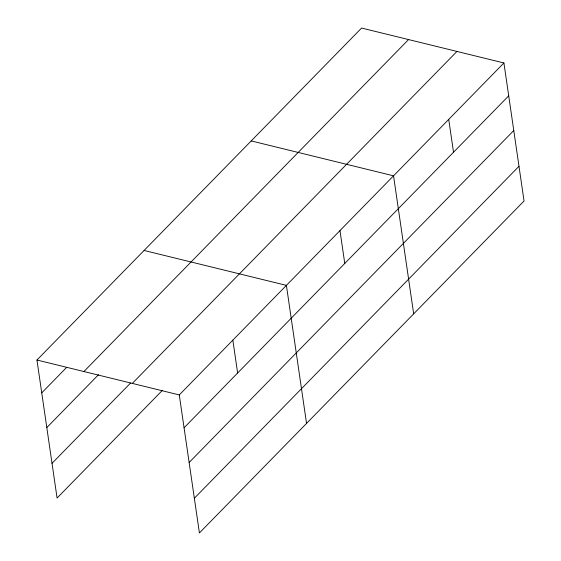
<?xml version="1.0" encoding="UTF-8"?>
<svg xmlns="http://www.w3.org/2000/svg" width="561" height="561" viewBox="0 0 561 561"><rect width="100%" height="100%" fill="white"/><g stroke="black" fill="none" stroke-linecap="round" stroke-linejoin="round"><path stroke-width="0.84" d="M162.388 390.365L57.082 498.042L36.949 360.015L361.586 28.05L503.918 62.958L524.051 200.985L199.414 532.95L179.275 394.923L503.918 62.958M41.738 392.868L66.696 367.35M83.919 371.529L408.555 39.572M46.801 427.58L98.547 374.671M52.019 463.337L130.545 383.044M132.305 383.401L456.949 51.437M184.071 427.777L508.708 95.819M189.134 462.488L513.771 130.524M194.351 498.245L518.988 166.28M251.209 140.916L393.542 175.824L413.674 313.851M144.079 250.465L286.405 285.374L306.544 423.401M36.949 360.015L179.275 394.923M448.73 119.388L453.519 152.248M339.973 230.599L344.77 263.46M232.843 340.148L237.633 373.002"/></g></svg>
